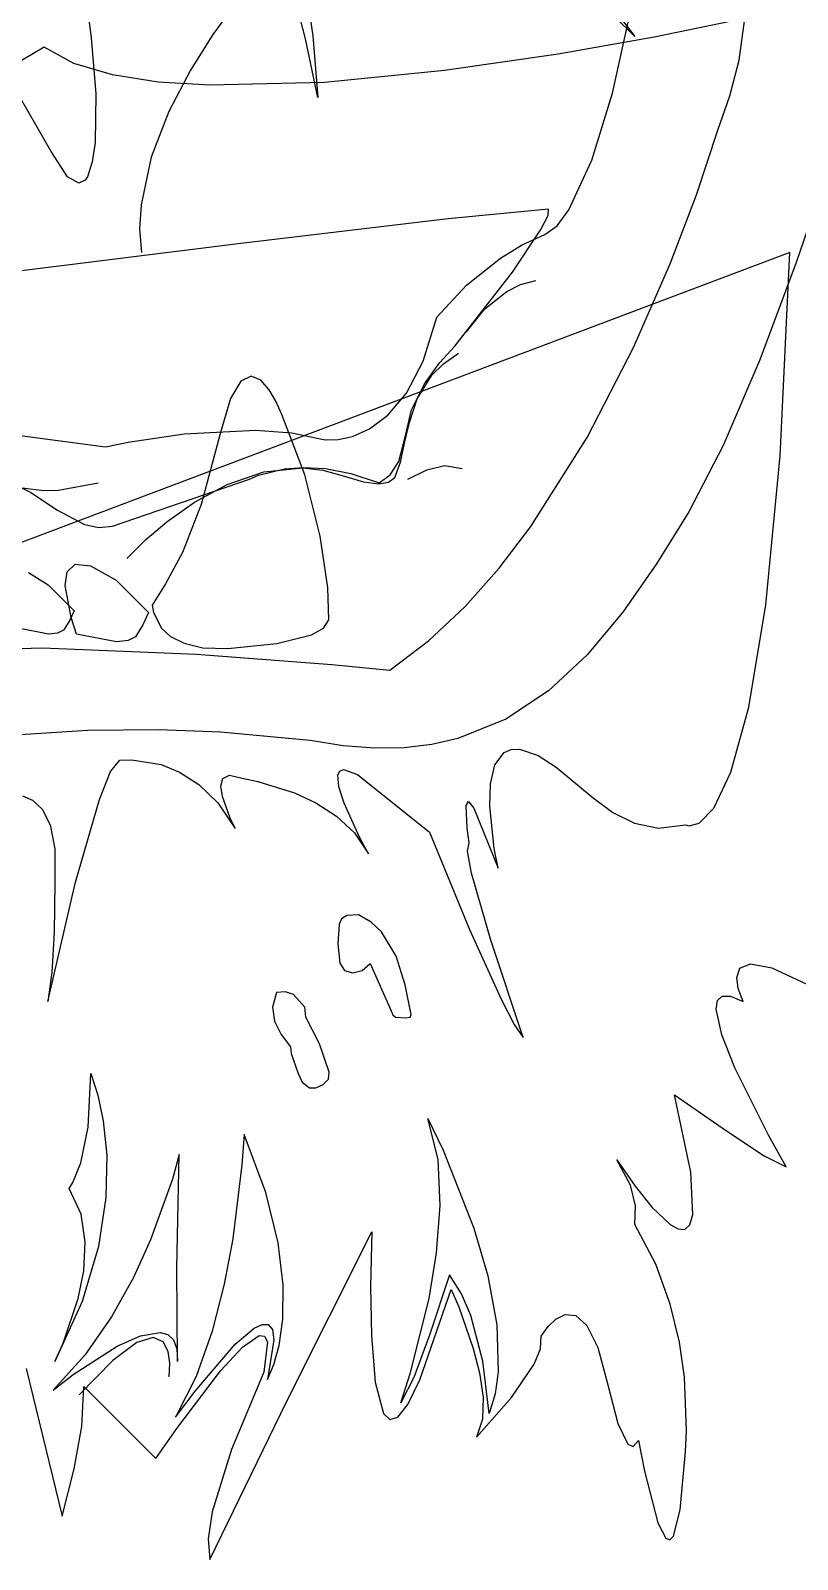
# Model space of a CAD drawing. Extents: x 0 to 231, y 0 to 238.
# Drawn here: x 88.3 to 128.1, y 0.2 to 79.6 of the extents above; entities that cross this region are included whole.
import ezdxf

# ---------------------------------------------------------------- set-up
doc = ezdxf.new("R2010")
doc.units = 0

msp = doc.modelspace()

# ---------------------------------------------------------------- linework, layer by layer
at = {"layer": 'Layer 1'}
for p, q in [((91.080424, 82.290308), (91.497585, 79.225652)), ((102.607646, 79.157403), (101.791573, 82.278994)), ((102.582646, 82.128261), (102.991937, 79.302661)), ((119.694096, 79.277113), (116.978717, 81.954535)), ((117.624144, 81.959371), (119.694096, 79.277113)), ((89.421999, 73.297439), (84.937244, 81.075686)), ((98.849912, 80.809988), (97.807192, 79.37018)), ((118.530571, 76.334357), (119.413799, 80.328227)), ((125.393473, 80.211437), (120.686816, 79.242076)), ((125.09578, 78.044973), (125.393648, 80.211437)), ((97.807192, 79.37018), (96.639652, 77.525255)), ((89.048269, 78.716518), (81.37233, 74.185047)), ((90.595835, 77.871065), (89.048269, 78.716518)), ((91.497585, 79.225652), (91.73737, 76.290196)), ((103.249994, 76.100411), (102.607646, 79.157403)), ((102.991937, 79.302661), (103.249994, 76.100411)), ((120.686816, 79.242076), (115.71665, 78.358847)), ((92.595051, 77.278535), (90.595835, 77.871065)), ((115.71665, 78.358847), (109.81362, 77.501897)), ((124.622721, 76.193844), (125.09578, 78.044973)), ((94.969821, 76.911558), (92.595051, 77.278535)), ((96.639652, 77.525255), (95.515908, 75.373755)), ((109.81362, 77.501897), (103.586497, 76.890207)), ((91.73737, 76.290196), (91.701238, 73.779565)), ((97.64405, 76.742759), (94.969821, 76.911558)), ((103.586497, 76.890207), (97.64405, 76.742759)), ((117.463398, 72.850716), (118.530571, 76.334357)), ((123.991987, 74.418628), (124.622721, 76.193844)), ((95.515908, 75.373755), (94.604577, 73.014222)), ((122.885397, 71.063821), (123.991987, 74.418628)), ((90.26581, 71.989386), (89.421999, 73.297439)), ((91.701238, 73.779565), (91.548909, 72.775942)), ((94.604577, 73.014222), (94.074275, 70.545198)), ((91.548909, 72.775942), (91.290647, 71.989386)), ((116.273595, 70.27366), (117.463398, 72.850716)), ((129.855045, 72.806919), (128.064896, 67.542952)), ((90.846843, 71.662372), (90.26581, 71.989386)), ((91.182616, 71.825879), (90.846843, 71.662372)), ((91.290647, 71.989386), (91.182616, 71.825879)), ((121.518583, 67.471418), (122.885397, 71.063821)), ((94.074275, 70.545198), (94.004703, 69.300421)), ((115.209341, 70.307602), (110.009244, 69.802483)), ((114.818093, 69.250648), (115.199852, 69.987158)), ((115.199852, 69.987158), (115.209341, 70.307602)), ((115.651868, 69.448964), (116.273595, 70.27366)), ((94.004703, 69.300421), (94.093619, 68.065225)), ((110.009244, 69.802483), (99.11561, 68.509029)), ((113.340693, 67.037468), (114.818093, 69.250648)), ((115.022476, 68.999549), (115.651868, 69.448964)), ((99.11561, 68.509029), (83.442325, 66.570306)), ((112.727543, 67.776168), (113.815885, 68.439319)), ((113.815885, 68.439319), (115.022476, 68.999549)), ((127.72975, 68.065225), (69.801662, 46.202043)), ((110.958167, 66.360083), (112.727543, 67.776168)), ((119.624022, 63.136666), (121.518583, 67.471418)), ((128.064896, 67.542952), (126.167407, 62.491398)), ((127.228626, 57.506999), (127.72975, 68.065225)), ((110.350856, 63.20674), (113.340693, 67.037468)), ((109.416532, 64.701658), (110.958167, 66.360083)), ((111.915849, 65.145462), (113.047257, 66.043289)), ((113.047257, 66.043289), (113.756942, 66.395303)), ((113.756942, 66.395303), (114.555314, 66.617023)), ((110.958167, 63.954199), (111.915849, 65.145462)), ((108.710787, 62.424809), (109.416532, 64.701658)), ((109.580769, 62.362199), (110.350856, 63.20674)), ((109.761977, 62.283548), (110.537721, 62.83301)), ((117.212663, 58.460301), (119.624022, 63.136666)), ((107.840138, 60.764505), (108.710787, 62.424809)), ((108.780024, 61.250499), (109.580769, 62.362199)), ((109.166893, 61.695763), (109.761977, 62.283548)), ((126.167407, 62.491398), (124.274243, 58.048615)), ((99.252839, 61.390648), (98.716698, 60.478952)), ((99.784601, 61.645397), (99.252839, 61.390648)), ((100.283515, 61.431524), (99.784601, 61.645397)), ((100.721115, 60.937355), (100.283515, 61.431524)), ((108.110669, 59.902299), (108.780024, 61.250499)), ((108.400455, 60.462163), (109.166893, 61.695763)), ((98.716698, 60.478952), (98.204644, 58.721985)), ((101.068931, 60.351212), (100.721115, 60.937355)), ((101.381346, 59.656309), (101.068931, 60.351212)), ((106.884414, 59.624283), (107.840138, 60.764505)), ((108.001907, 59.246082), (108.400455, 60.462163)), ((102.575529, 56.520484), (101.381346, 59.656309)), ((101.381346, 59.656309), (101.381346, 59.656309)), ((105.923445, 58.907682), (106.884414, 59.624283)), ((107.734749, 58.348255), (108.110669, 59.902299)), ((86.619027, 58.721985), (92.224971, 57.974526)), ((96.312638, 58.65191), (100.029496, 58.841695)), ((98.204644, 58.721985), (97.203166, 54.981769)), ((100.029496, 58.841695), (101.899969, 58.707751)), ((105.037062, 58.51824), (105.923445, 58.907682)), ((107.734749, 58.16139), (108.001907, 59.246082)), ((92.224971, 57.974526), (93.401635, 58.216866)), ((93.401635, 58.216866), (96.312638, 58.65191)), ((101.899969, 58.707751), (103.623724, 58.348255)), ((103.623724, 58.348255), (104.305094, 58.359496)), ((104.305094, 58.359496), (105.037062, 58.51824)), ((107.446605, 57.209548), (107.734749, 58.348255)), ((107.541636, 57.177941), (107.734749, 58.16139)), ((114.295456, 53.843062), (117.212663, 58.460301)), ((124.274243, 58.048615), (122.497068, 54.610959)), ((107.006268, 56.526323), (107.446605, 57.209548)), ((107.235353, 56.379751), (107.541636, 57.177941)), ((126.488778, 49.784592), (127.228626, 57.506999)), ((98.546987, 56.023029), (100.441182, 56.675231)), ((99.699563, 56.292742), (100.172564, 56.500046)), ((100.172564, 56.500046), (101.521495, 56.829979)), ((100.441182, 56.675231), (102.466768, 56.885089)), ((101.521495, 56.829979), (102.491586, 56.904068)), ((102.466768, 56.885089), (103.508302, 56.770078)), ((102.491586, 56.904068), (103.641242, 56.844578)), ((103.366785, 53.349622), (102.575529, 56.520484)), ((103.508302, 56.770078), (104.558048, 56.479607)), ((103.641242, 56.844578), (104.957325, 56.596763)), ((104.558048, 56.479607), (105.62025, 56.153515)), ((104.957325, 56.596763), (106.426696, 56.105878)), ((106.426696, 56.105878), (107.006268, 56.526323)), ((106.904989, 56.139227), (107.235353, 56.379751)), ((107.921614, 56.292742), (108.902654, 56.783262)), ((108.902654, 56.783262), (109.81362, 57.002245)), ((109.81362, 57.002245), (110.724586, 56.853337)), ((87.366486, 56.105878), (88.394242, 55.597839)), ((87.903722, 55.848938), (89.03367, 55.71171)), ((88.394242, 55.597839), (89.702296, 54.704392)), ((89.03367, 55.71171), (89.795728, 55.732148)), ((89.795728, 55.732148), (91.851241, 56.105878)), ((92.5987, 53.8635), (99.699563, 56.292742)), ((96.849875, 55.101479), (98.546987, 56.023029)), ((105.62025, 56.153515), (106.384593, 56.051935)), ((106.384593, 56.051935), (106.904989, 56.139227)), ((95.415541, 54.083577), (96.849875, 55.101479)), ((97.203166, 54.981769), (96.219206, 52.485372)), ((89.702296, 54.704392), (91.150498, 53.951093)), ((94.309681, 53.142319), (95.415541, 54.083577)), ((122.497068, 54.610959), (120.806526, 51.89704)), ((91.150498, 53.951093), (91.883359, 53.791236)), ((91.883359, 53.791236), (92.5987, 53.8635)), ((103.772631, 50.66928), (103.366785, 53.349622)), ((112.65058, 51.681844), (114.295456, 53.843062)), ((93.34616, 52.181717), (94.309681, 53.142319)), ((96.219206, 52.485372), (95.340357, 50.864904)), ((90.246467, 51.487543), (90.651219, 51.883901)), ((90.651219, 51.883901), (91.463278, 51.798498)), ((91.463278, 51.798498), (92.785565, 51.060528)), ((110.883348, 49.685685), (112.65058, 51.681844)), ((120.806526, 51.89704), (119.063428, 49.402103)), ((88.239224, 51.4509), (89.254288, 50.817604)), ((89.254288, 50.817604), (90.599714, 49.472177)), ((90.1461, 50.780231), (90.246467, 51.487543)), ((92.785565, 51.060528), (94.467348, 49.378745)), ((95.340357, 50.864904), (94.654213, 49.752474)), ((90.446835, 49.115966), (90.1461, 50.780231)), ((103.810588, 49.005015), (103.772631, 50.66928)), ((90.599714, 49.472177), (90.36379, 48.953627)), ((94.467348, 49.378745), (94.172452, 48.730558)), ((94.654213, 49.752474), (94.715528, 49.375825)), ((94.715528, 49.375825), (95.144733, 48.561211)), ((108.995129, 47.904675), (110.883348, 49.685685)), ((119.063428, 49.402103), (117.215218, 47.187463)), ((125.60438, 44.45785), (126.488778, 49.784592)), ((89.275113, 48.252884), (87.60941, 48.575226)), ((90.057748, 48.463107), (89.751409, 48.307192)), ((90.36379, 48.953627), (90.057748, 48.463107)), ((90.730052, 48.257556), (90.446835, 49.115966)), ((94.172452, 48.730558), (93.789964, 48.117407)), ((95.144733, 48.561211), (95.61226, 48.137481)), ((102.914221, 48.219599), (103.532116, 48.565226)), ((103.532116, 48.565226), (103.810588, 49.005015)), ((89.751409, 48.307192), (89.275113, 48.252884)), ((92.811843, 47.854629), (90.730052, 48.257556)), ((90.730052, 48.257556), (90.730052, 48.257556)), ((93.40711, 47.922513), (92.811843, 47.854629)), ((93.789964, 48.117407), (93.40711, 47.922513)), ((95.61226, 48.137481), (96.309719, 47.781635)), ((96.309719, 47.781635), (97.283094, 47.552798)), ((98.578374, 47.510097), (101.124407, 47.767036)), ((101.124407, 47.767036), (102.914221, 48.219599)), ((106.98729, 46.388908), (108.995129, 47.904675)), ((85.564502, 47.458344), (88.963173, 47.539878)), ((88.963173, 47.539878), (96.945526, 47.225128)), ((96.945526, 47.225128), (103.969088, 46.679132)), ((97.283094, 47.552798), (98.578374, 47.510097)), ((117.215218, 47.187463), (115.209341, 45.314435)), ((103.969088, 46.679132), (106.98729, 46.388908)), ((115.209341, 45.314435), (112.993241, 43.844335)), ((124.669605, 41.086619), (125.60438, 44.45785)), ((112.993241, 43.844335), (110.514363, 42.838477)), ((91.314005, 43.253083), (87.246776, 43.001254)), ((94.995825, 43.28593), (91.314005, 43.253083)), ((98.204644, 43.16549), (94.995825, 43.28593)), ((102.852906, 42.727526), (98.204644, 43.16549)), ((104.558048, 42.464747), (102.852906, 42.727526)), ((106.18837, 42.33427), (104.558048, 42.464747)), ((107.72015, 42.358176), (106.18837, 42.33427)), ((109.159958, 42.528799), (107.72015, 42.358176)), ((110.514363, 42.838477), (109.159958, 42.528799)), ((112.435567, 41.472028), (112.915138, 42.120215)), ((112.915138, 42.120215), (113.27071, 42.270218)), ((113.27071, 42.270218), (113.714423, 42.277882)), ((113.714423, 42.277882), (114.67393, 41.955979)), ((92.489939, 41.125671), (92.97243, 41.717288)), ((92.97243, 41.717288), (93.59142, 41.740646)), ((93.59142, 41.740646), (95.121375, 41.483707)), ((95.121375, 41.483707), (96.074678, 41.096838)), ((112.210015, 40.490988), (112.435567, 41.472028)), ((114.67393, 41.955979), (115.609349, 41.349398)), ((115.609349, 41.349398), (117.521793, 39.755208)), ((91.915476, 39.682214), (92.489939, 41.125671)), ((96.074678, 41.096838), (97.071777, 40.455951)), ((98.222163, 40.365803), (98.321435, 40.768365)), ((98.321435, 40.768365), (98.665967, 40.938806)), ((98.665967, 40.938806), (99.325833, 40.782964)), ((99.325833, 40.782964), (100.137527, 40.616538)), ((100.137527, 40.616538), (102.035373, 40.012147)), ((104.289429, 40.95815), (104.385782, 41.145562)), ((104.333226, 40.326021), (104.289429, 40.95815)), ((104.385782, 41.145562), (104.578486, 41.222388)), ((104.578486, 41.222388), (105.305507, 40.969829)), ((105.305507, 40.969829), (109.042803, 37.979992)), ((112.172788, 39.334762), (112.210015, 40.490988)), ((123.778627, 39.230745), (124.669605, 41.086619)), ((87.919051, 39.858494), (88.440959, 39.638417)), ((90.683336, 35.387243), (91.915476, 39.682214)), ((97.071777, 40.455951), (98.051357, 39.499728)), ((98.298077, 39.825282), (98.222163, 40.365803)), ((98.695165, 38.707013), (98.298077, 39.825282)), ((102.035373, 40.012147), (103.139773, 39.496444)), ((104.604764, 39.47491), (104.333226, 40.326021)), ((117.521793, 39.755208), (118.555754, 39.004099)), ((88.440959, 39.638417), (88.945348, 39.164321)), ((88.945348, 39.164321), (89.357764, 38.350802)), ((98.051357, 39.499728), (98.952104, 38.166857)), ((103.139773, 39.496444), (104.213516, 38.812124)), ((105.410618, 37.711374), (104.604764, 39.47491)), ((110.934809, 39.35812), (111.052694, 39.563598)), ((110.990284, 38.187295), (110.934809, 39.35812)), ((111.052694, 39.563598), (111.334816, 39.23257)), ((111.334816, 39.23257), (112.593234, 36.111344)), ((112.40053, 37.127421), (112.172788, 39.334762)), ((118.555754, 39.004099), (119.679498, 38.441314)), ((123.025618, 38.450074), (123.778627, 39.230745)), ((89.357764, 38.350802), (89.603754, 37.112458)), ((98.952104, 38.166857), (98.695165, 38.707013)), ((104.213516, 38.812124), (105.155869, 37.93948)), ((111.098316, 37.419398), (110.990284, 38.187295)), ((119.679498, 38.441314), (120.921492, 38.185105)), ((120.921492, 38.185105), (122.310204, 38.353722)), ((122.310204, 38.353722), (122.504753, 38.304451)), ((122.504753, 38.304451), (123.025618, 38.450074)), ((105.155869, 37.93948), (105.866101, 36.858803)), ((105.866101, 36.858803), (105.410618, 37.711374)), ((109.042803, 37.979992), (111.121674, 32.934642)), ((111.004153, 36.985813), (111.098316, 37.419398)), ((89.603754, 37.112458), (89.608864, 35.363885)), ((111.220946, 35.842726), (111.004153, 36.985813)), ((112.593234, 36.111344), (112.40053, 37.127421)), ((112.219504, 32.374048), (111.220946, 35.842726)), ((89.235134, 29.197346), (90.683336, 35.387243)), ((89.608864, 35.363885), (89.562147, 32.771136)), ((104.482404, 33.47385), (104.352496, 33.205596)), ((104.756883, 33.648816), (104.482404, 33.47385)), ((105.35923, 33.682102), (104.756883, 33.648816)), ((106.014857, 33.301447), (105.35923, 33.682102)), ((89.562147, 32.771136), (89.451196, 30.712703)), ((104.352496, 33.205596), (104.291298, 32.183679)), ((106.54545, 32.80391), (106.014857, 33.301447)), ((107.302332, 31.540748), (106.54545, 32.80391)), ((111.121674, 32.934642), (112.747981, 29.308297)), ((104.291298, 32.183679), (104.382862, 31.182785)), ((113.901288, 27.328698), (112.219504, 32.374048)), ((104.382862, 31.182785), (104.6281, 30.806646)), ((105.552161, 30.797157), (105.959534, 31.159427)), ((105.959534, 31.159427), (107.041481, 28.706826)), ((107.771473, 30.057727), (107.302332, 31.540748)), ((125.136592, 30.925846), (125.692498, 31.149938)), ((125.692498, 31.149938), (126.798076, 30.931685)), ((89.451196, 30.712703), (89.235134, 29.197346)), ((104.6281, 30.806646), (105.063108, 30.678834)), ((105.063108, 30.678834), (105.552161, 30.797157)), ((124.974876, 30.438975), (125.136592, 30.925846)), ((125.051868, 29.868892), (124.974876, 30.438975)), ((126.798076, 30.931685), (128.608809, 30.091524)), ((101.101049, 29.664508), (100.894819, 28.902377)), ((101.569233, 29.690713), (101.101049, 29.664508)), ((101.978729, 29.555309), (101.569233, 29.690713)), ((102.571208, 28.903034), (101.978729, 29.555309)), ((108.094464, 28.519961), (107.771473, 30.057727)), ((123.980442, 29.236763), (124.216099, 29.471804)), ((124.216099, 29.471804), (124.647752, 29.470344)), ((124.647752, 29.470344), (125.30004, 29.197346)), ((125.30004, 29.197346), (125.051868, 29.868892)), ((100.894819, 28.902377), (101.002302, 28.167838)), ((102.627267, 28.379813), (102.571208, 28.903034)), ((107.041481, 28.706826), (107.129015, 28.505363)), ((107.041481, 28.706826), (107.041481, 28.706826)), ((112.747981, 29.308297), (113.424271, 28.000974)), ((123.916146, 28.800259), (123.980442, 29.236763)), ((124.203087, 27.463007), (123.916146, 28.800259)), ((101.002302, 28.167838), (101.340769, 27.476219)), ((103.332506, 26.996429), (102.627267, 28.379813)), ((107.129015, 28.505363), (107.269456, 28.384485)), ((107.269456, 28.384485), (107.81913, 28.334849)), ((107.81913, 28.334849), (108.033419, 28.372003)), ((108.033419, 28.372003), (108.094464, 28.519961)), ((113.424271, 28.000974), (113.901288, 27.328698)), ((101.340769, 27.476219), (101.827486, 26.84285)), ((103.832078, 25.525453), (103.332506, 26.996429)), ((124.879828, 25.740348), (124.203087, 27.463007)), ((101.827486, 26.84285), (101.86626, 26.49715)), ((101.86626, 26.49715), (102.224982, 25.453043)), ((101.86626, 26.49715), (101.86626, 26.49715)), ((91.341743, 22.673137), (91.477512, 25.46005)), ((91.477512, 25.46005), (91.842482, 24.333022)), ((91.477512, 25.46005), (91.477512, 25.46005)), ((102.224982, 25.453043), (102.439052, 25.003254)), ((103.80453, 25.165081), (103.832078, 25.525453)), ((126.614328, 22.259991), (124.879828, 25.740348)), ((102.439052, 25.003254), (102.817402, 24.703248)), ((102.817402, 24.703248), (103.149248, 24.703613)), ((103.149248, 24.703613), (103.527605, 24.874346)), ((103.527605, 24.874346), (103.80453, 25.165081)), ((91.842482, 24.333022), (92.118034, 22.996501)), ((122.586851, 20.331488), (121.749609, 24.338862)), ((121.749609, 24.338862), (124.436024, 22.470214)), ((109.479307, 20.987704), (108.94937, 23.12424)), ((108.94937, 23.12424), (109.747925, 21.465815)), ((90.951954, 20.823468), (91.341743, 22.673137)), ((92.118034, 22.996501), (92.295045, 21.208876)), ((99.419266, 22.283349), (99.311234, 20.713976)), ((100.544469, 19.269424), (99.419266, 22.283349)), ((124.436024, 22.470214), (126.401185, 21.185518)), ((127.542885, 20.601566), (126.614328, 22.259991)), ((109.747925, 21.465815), (111.343576, 17.424864)), ((90.544647, 19.797171), (90.951954, 20.823468)), ((92.295045, 21.208876), (92.253074, 19.018324)), ((96.055699, 21.255592), (95.703868, 19.973817)), ((95.938909, 15.357672), (96.055699, 21.255592)), ((99.311234, 20.713976), (98.835313, 16.875949)), ((109.597558, 18.610288), (109.479307, 20.987704)), ((119.457596, 19.661402), (118.759772, 20.975295)), ((118.759772, 20.975295), (119.699936, 19.608846)), ((126.401185, 21.185518), (127.542885, 20.601566)), ((95.703868, 19.973817), (94.57246, 16.817553)), ((122.701452, 18.137286), (122.586851, 20.331488)), ((90.356323, 19.480377), (90.544647, 19.797171)), ((90.968013, 18.156082), (90.356323, 19.480377)), ((101.185722, 16.671565), (100.544469, 19.269424)), ((119.717455, 18.592769), (119.457596, 19.661402)), ((119.699936, 19.608846), (120.592653, 18.492037)), ((92.253074, 19.018324), (91.87168, 16.473021)), ((109.409233, 16.154037), (109.597558, 18.610288)), ((119.694096, 17.611729), (119.717455, 18.592769)), ((120.592653, 18.492037), (121.516028, 17.611729)), ((91.185535, 16.699303), (90.968013, 18.156082)), ((120.772219, 15.550012), (119.694096, 17.611729)), ((121.516028, 17.611729), (121.930361, 17.38344)), ((122.281736, 17.362089), (122.546613, 17.596948)), ((122.546613, 17.596948), (122.701452, 18.137286)), ((91.105242, 15.205297), (91.185535, 16.699303)), ((94.57246, 16.817553), (93.67883, 14.859488)), ((98.835313, 16.875949), (98.388224, 14.514043)), ((101.445946, 14.485393), (101.185722, 16.671565)), ((101.638285, 8.455354), (106.052966, 17.237999)), ((106.052966, 17.237999), (105.985811, 14.40583)), ((111.343576, 17.424864), (112.065304, 14.948905)), ((121.930361, 17.38344), (122.281736, 17.362089)), ((91.87168, 16.473021), (91.030423, 13.621143)), ((109.019445, 13.781), (109.409233, 16.154037)), ((90.823485, 13.769321), (91.105242, 15.205297)), ((95.962267, 10.510866), (95.938909, 15.357672)), ((121.521868, 13.486104), (120.772219, 15.550012)), ((93.67883, 14.859488), (92.547605, 12.820399)), ((98.388224, 14.514043), (97.76376, 12.074399)), ((101.428062, 12.706528), (101.445946, 14.485393)), ((105.985811, 14.40583), (106.023403, 11.857607)), ((110.070559, 14.995622), (109.054482, 11.924031)), ((110.695388, 14.015859), (110.070559, 14.995622)), ((112.065304, 14.948905), (112.536299, 12.402873)), ((91.030423, 13.621143), (89.608864, 10.510866)), ((90.040988, 11.45249), (90.823485, 13.769321)), ((108.055923, 9.932753), (109.019445, 13.781)), ((108.538779, 9.548075), (110.163992, 14.248162)), ((110.163992, 14.248162), (110.55232, 13.340116)), ((111.180069, 12.886093), (110.695388, 14.015859)), ((92.547605, 12.820399), (91.16455, 10.829485)), ((101.234993, 11.33059), (101.428062, 12.706528)), ((110.55232, 13.340116), (111.308538, 11.188251)), ((111.799059, 10.522545), (111.180069, 12.886093)), ((115.191823, 12.318199), (115.584531, 12.695944)), ((115.584531, 12.695944), (116.073591, 12.940109)), ((116.073591, 12.940109), (116.623966, 12.886458)), ((116.623966, 12.886458), (117.200619, 12.370755)), ((121.999979, 11.505411), (121.521868, 13.486104)), ((94.045625, 11.844468), (95.073199, 12.011624)), ((95.073199, 12.011624), (95.471405, 11.899487)), ((97.76376, 12.074399), (96.933453, 9.720158)), ((98.952104, 11.398474), (99.947378, 12.240461)), ((99.947378, 12.240461), (100.356737, 12.433576)), ((100.356737, 12.433576), (100.677683, 12.423311)), ((100.677683, 12.423311), (100.888043, 12.171071)), ((100.888043, 12.171071), (100.965645, 11.63826)), ((109.054482, 11.924031), (108.21797, 9.674354)), ((112.536299, 12.402873), (112.606555, 9.961951)), ((114.835612, 11.81892), (115.191823, 12.318199)), ((117.200619, 12.370755), (117.768513, 11.228763)), ((89.608864, 10.510866), (90.040988, 11.45249)), ((90.562166, 9.827642), (92.84396, 11.305042)), ((93.866607, 11.490447), (92.61339, 10.566159)), ((92.84396, 11.305042), (94.045625, 11.844468)), ((94.709232, 11.746838), (93.866607, 11.490447)), ((95.220647, 11.526944), (94.709232, 11.746838)), ((95.480232, 11.022372), (95.220647, 11.526944)), ((95.471405, 11.899487), (95.76573, 11.626946)), ((95.76573, 11.626946), (95.936057, 11.171554)), ((95.936057, 11.171554), (95.962267, 10.510866)), ((96.876152, 8.972152), (98.952104, 11.398474)), ((98.204644, 10.020346), (99.330213, 11.241172)), ((99.330213, 11.241172), (100.201762, 11.851037)), ((100.201762, 11.851037), (100.484796, 11.826265)), ((100.635347, 11.528039), (100.447022, 9.950272)), ((100.484796, 11.826265), (100.635347, 11.528039)), ((100.965645, 11.63826), (100.633887, 9.576542)), ((100.969659, 10.353199), (101.234993, 11.33059)), ((106.023403, 11.857607), (106.216473, 9.436394)), ((111.308538, 11.188251), (111.632997, 9.91414)), ((114.467722, 10.370718), (114.798385, 11.164893)), ((114.798385, 11.164893), (114.835612, 11.81892)), ((117.768513, 11.228763), (118.29261, 9.296245)), ((122.263487, 9.693333), (121.999979, 11.505411)), ((91.16455, 10.829485), (89.515431, 9.015948)), ((92.61339, 10.566159), (90.870201, 8.782367)), ((95.567369, 10.424733), (95.480232, 11.022372)), ((95.541821, 9.716691), (95.567369, 10.424733)), ((95.962267, 10.510866), (95.962267, 10.510866)), ((100.633887, 9.576542), (100.969659, 10.353199)), ((112.126072, 7.801327), (111.799059, 10.522545)), ((113.293977, 8.642218), (114.467722, 10.370718)), ((88.113945, 10.137137), (89.982593, 2.47568)), ((89.515431, 9.015948), (90.562166, 9.827642)), ((96.933453, 9.720158), (95.868834, 7.614462)), ((95.92723, 7.033429), (98.204644, 10.020346)), ((100.447022, 9.950272), (98.765239, 5.932679)), ((100.633887, 9.576542), (100.633887, 9.576542)), ((107.547884, 8.361921), (108.055923, 9.932753)), ((108.21797, 9.674354), (107.547884, 8.361921)), ((107.911075, 8.278982), (108.538779, 9.548075)), ((111.632997, 9.91414), (111.819497, 8.650978)), ((112.606555, 9.961951), (112.444531, 8.835653)), ((122.374438, 6.916639), (122.263487, 9.693333)), ((91.00743, 7.126862), (91.103782, 9.202813)), ((91.103782, 9.202813), (94.841078, 5.465517)), ((95.868834, 7.614462), (96.876152, 8.972152)), ((106.216473, 9.436394), (106.646043, 7.803517)), ((112.444531, 8.835653), (112.126072, 7.801327)), ((118.29261, 9.296245), (118.806489, 7.287449)), ((97.64405, 0.233302), (101.638285, 8.455354)), ((107.393137, 7.620302), (107.911075, 8.278982)), ((107.547884, 8.361921), (107.547884, 8.361921)), ((111.472045, 6.586706), (113.293977, 8.642218)), ((111.819497, 8.650978), (111.791394, 7.506066)), ((106.646043, 7.803517), (106.974835, 7.489368)), ((106.974835, 7.489368), (107.393137, 7.620302)), ((111.791394, 7.506066), (111.472045, 6.586706)), ((118.806489, 7.287449), (119.317447, 6.221735)), ((90.613262, 4.92828), (91.00743, 7.126862)), ((94.841078, 5.465517), (95.92723, 7.033429)), ((119.598109, 6.095091), (119.880961, 6.399841)), ((119.880961, 6.399841), (120.181697, 4.81441)), ((122.310204, 5.839246), (122.374438, 6.916639)), ((98.765239, 5.932679), (97.76668, 2.697582)), ((119.317447, 6.221735), (119.598109, 6.095091)), ((122.04487, 2.805248), (122.310204, 5.839246)), ((89.982593, 2.47568), (90.613262, 4.92828)), ((120.181697, 4.81441), (120.88536, 2.125308)), ((97.76668, 2.697582), (97.549888, 1.294636)), ((121.694134, 1.433325), (122.04487, 2.805248)), ((120.88536, 2.125308), (121.295221, 1.335878)), ((97.549888, 1.294636), (97.64405, 0.233302)), ((121.295221, 1.335878), (121.498373, 1.249517)), ((121.498373, 1.249517), (121.694134, 1.433325))]:
    msp.add_line(p, q, dxfattribs=at)

doc.saveas('drawing.dxf')
